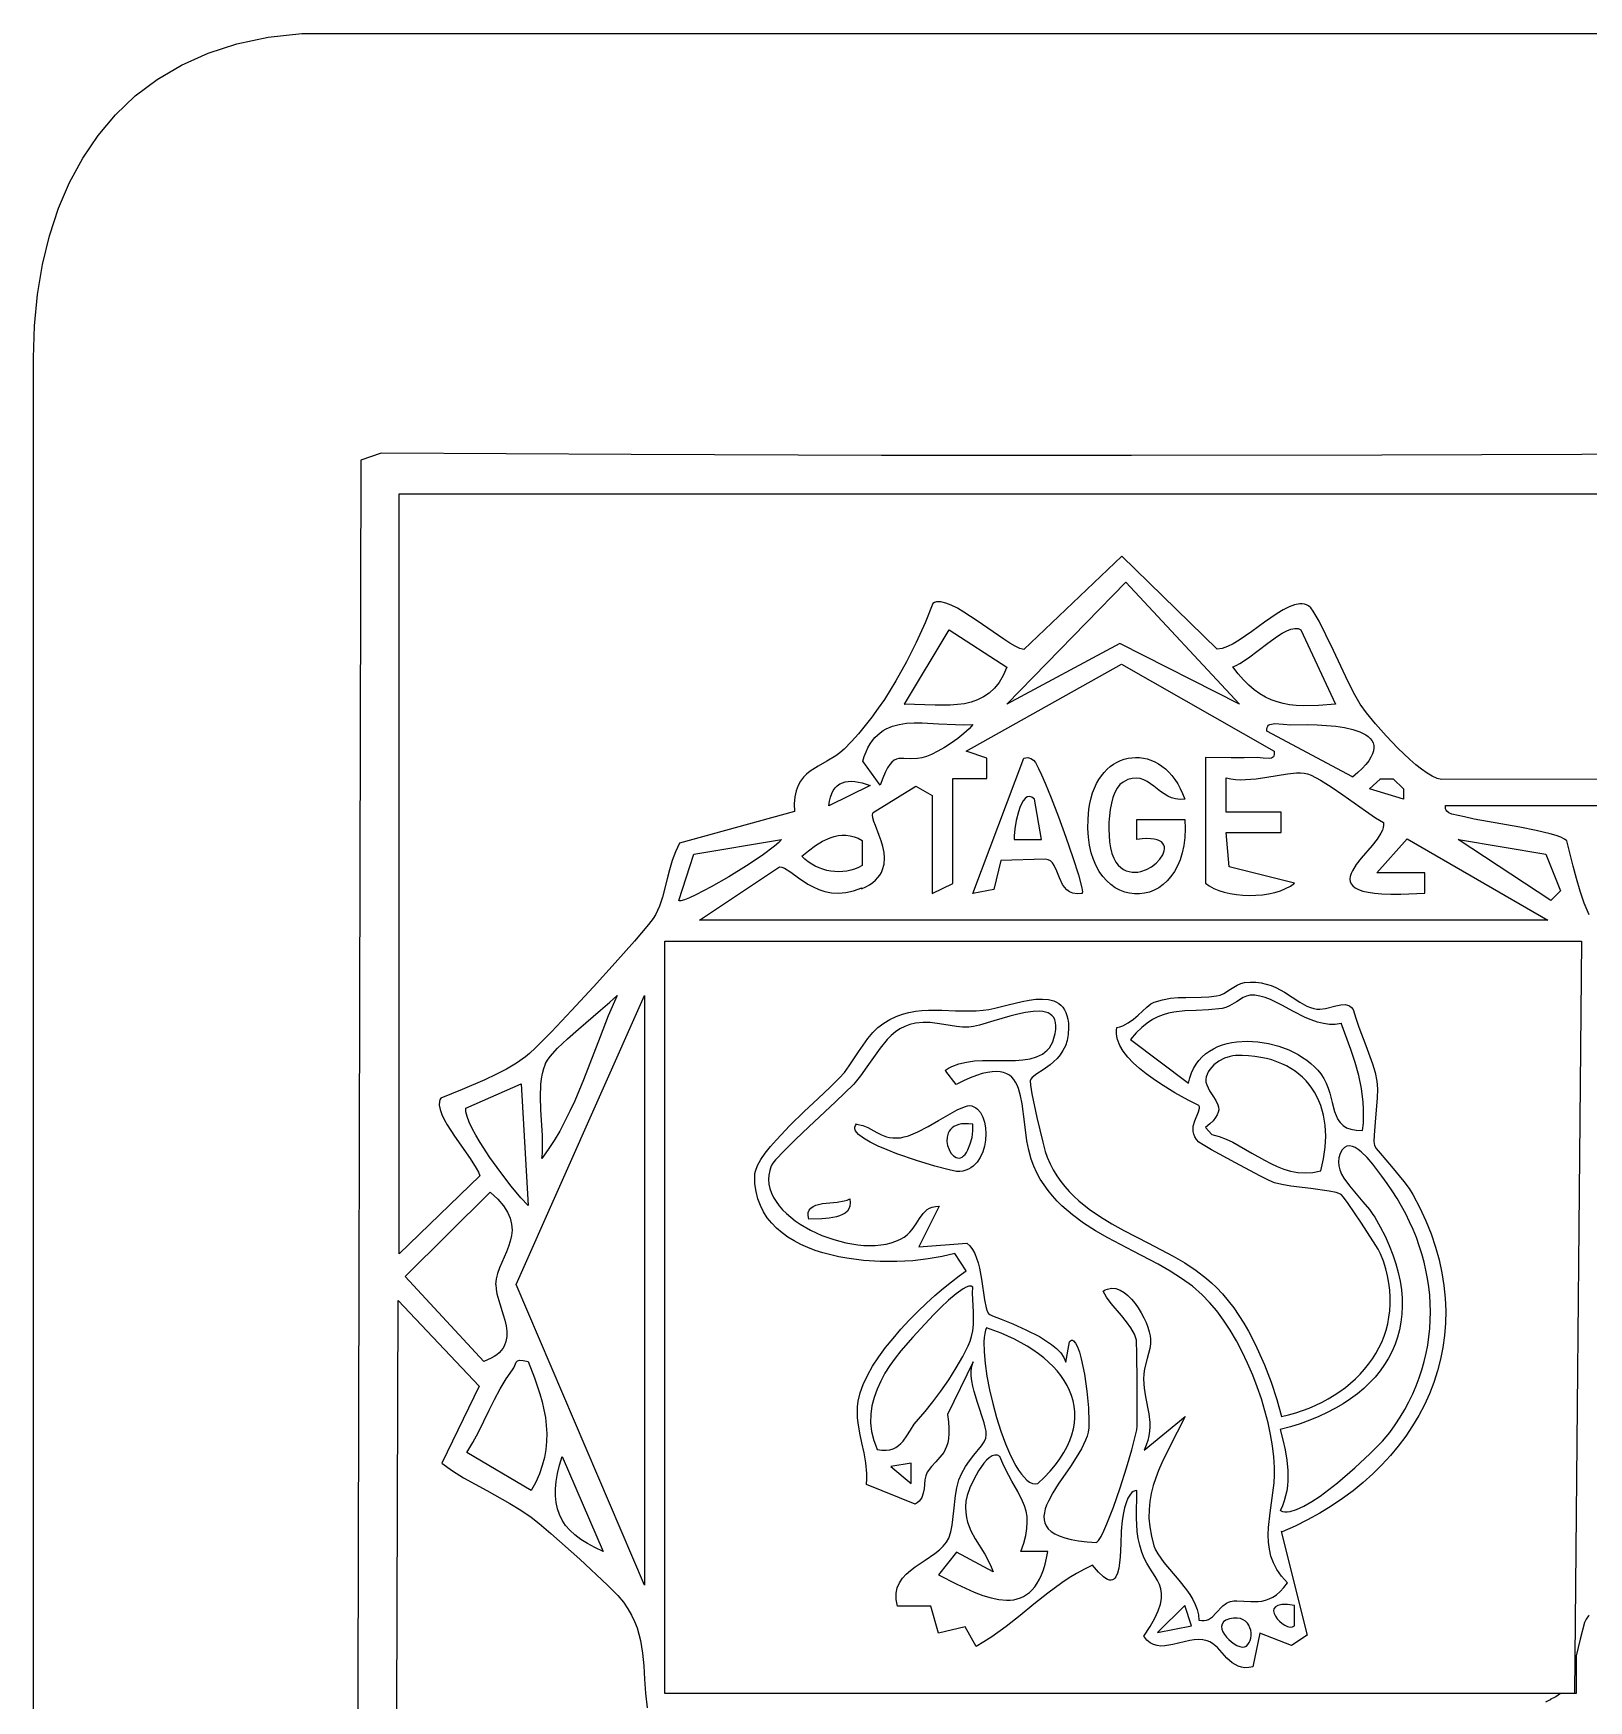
# Model space of a CAD drawing. Header units: millimetres. Extents: x 175 to 239, y 0 to 181.
# Drawn here: x 175.3 to 188.81, y 166.72 to 181.21 of the extents above; entities that cross this region are included whole.
import ezdxf

# ---------------------------------------------------------------- set-up
doc = ezdxf.new("R2010")
doc.units = ezdxf.units.MM
doc.layers.get('0').update_dxf_attribs({"linetype": 'CONTINUOUS'})

msp = doc.modelspace()

# ---------------------------------------------------------------- linework, layer by layer
at = {"color": 1}
for points in [[(175.300006, 94.540355), (175.300006, 178.388355), (175.309595, 178.667118), (175.335938, 178.937523), (175.379334, 179.19843), (175.440084, 179.448699), (175.518489, 179.68719), (175.614848, 179.912765), (175.729462, 180.124283), (175.862631, 180.320605), (176.014656, 180.500591), (176.185836, 180.663101), (176.376473, 180.806996), (176.586866, 180.931136), (176.817315, 181.034382), (177.068121, 181.115593), (177.339585, 181.173631), (177.632006, 181.207355), (236.458006, 181.207355)], [(188.812206, 167.462521), (188.808678, 167.458993), (188.789717, 167.43033), (188.773401, 167.399021), (188.7368, 167.254382), (188.702845, 167.109743), (188.702845, 166.781659), (188.565262, 166.781659), (188.52381, 166.752996), (188.477067, 166.732271), (188.480595, 166.732271), (188.435175, 166.708899)]]:
    msp.add_lwpolyline(points, dxfattribs=at)
at = {"color": 5}
for points in [[(235.972501, 129.83415), (235.948399, 136.613855), (235.89449, 150.175746), (235.868156, 156.956939), (235.84455, 163.737636), (235.825409, 170.517341), (235.812469, 177.295558), (235.727803, 177.503697), (213.079452, 177.553086), (210.908383, 177.575451), (208.737009, 177.590286), (206.565356, 177.598579), (204.39345, 177.601317), (202.221317, 177.599487), (200.048982, 177.594076), (195.70381, 177.576458), (191.358143, 177.556359), (187.012186, 177.541676), (184.839164, 177.538833), (182.666147, 177.540305), (180.49316, 177.547079), (178.320231, 177.560142), (178.143842, 177.500169), (177.946286, 95.821468)], [(228.714575, 174.783778), (187.531266, 174.723806), (187.493809, 174.733384), (187.452042, 174.752146), (187.4067, 174.77902), (187.358515, 174.812938), (187.308222, 174.852829), (187.256554, 174.897625), (187.15203, 174.99765), (187.050813, 175.104455), (186.958773, 175.209482), (186.881782, 175.304174), (186.82571, 175.379973), (186.778533, 175.460065), (186.721475, 175.572899), (186.592435, 175.846522), (186.527812, 175.982176), (186.468026, 176.100302), (186.416756, 176.188331), (186.395464, 176.217132), (186.377682, 176.233696), (186.360196, 176.242876), (186.341521, 176.248719), (186.321729, 176.251425), (186.30089, 176.25119), (186.256363, 176.242696), (186.208514, 176.224822), (186.157915, 176.199155), (186.10514, 176.167282), (185.995359, 176.091262), (185.883758, 176.009455), (185.774927, 175.934551), (185.722985, 175.903655), (185.673455, 175.879244), (185.626913, 175.862905), (185.583931, 175.856224), (184.754903, 176.664085), (183.904708, 175.852696), (183.869478, 175.86353), (183.827923, 175.883144), (183.780994, 175.910065), (183.729642, 175.94282), (183.499013, 176.102727), (183.38188, 176.179395), (183.326186, 176.211752), (183.273676, 176.238161), (183.2253, 176.25715), (183.182009, 176.267245), (183.162567, 176.268497), (183.144753, 176.266973), (183.128686, 176.26249), (183.114485, 176.254863), (183.045838, 176.084834), (182.96946, 175.914597), (182.885227, 175.745932), (182.793016, 175.580616), (182.692701, 175.420426), (182.639467, 175.342808), (182.58416, 175.267139), (182.526766, 175.193641), (182.467268, 175.122535), (182.405652, 175.054044), (182.341901, 174.98839), (182.306565, 174.95698), (182.269726, 174.929596), (182.193789, 174.883163), (182.118596, 174.841608), (182.048654, 174.797449), (182.01706, 174.772054), (181.988468, 174.743202), (181.963442, 174.709958), (181.942545, 174.671386), (181.92634, 174.62655), (181.915391, 174.574516), (181.91026, 174.514348), (181.911512, 174.445111), (180.91315, 174.169945), (180.877872, 174.09653), (180.84987, 174.019849), (180.826829, 173.940935), (180.806434, 173.860823), (180.764322, 173.701136), (180.737973, 173.623628), (180.705011, 173.549055), (180.683341, 173.515965), (180.643771, 173.464747), (180.520684, 173.318427), (180.355264, 173.131096), (180.167024, 172.923756), (179.975477, 172.717409), (179.800135, 172.533054), (179.660512, 172.391695), (179.610193, 172.343702), (179.576121, 172.314332), (179.49727, 172.259369), (179.410315, 172.208003), (179.317408, 172.159861), (179.220697, 172.114572), (179.024464, 172.031062), (178.838815, 171.954498), (178.831596, 171.941502), (178.827038, 171.927049), (178.825296, 171.894147), (178.832381, 171.856543), (178.847083, 171.814986), (178.868193, 171.770224), (178.894501, 171.723009), (178.957877, 171.62421), (179.093807, 171.430127), (179.147013, 171.346831), (179.165694, 171.311243), (179.177482, 171.280692), (178.478981, 170.603359), (178.478981, 177.207364), (235.371497, 177.207364)], [(188.815323, 173.547181), (188.771866, 173.650024), (188.735562, 173.75543), (188.704384, 173.862821), (188.676306, 173.971617), (188.62135, 174.191111), (188.601561, 174.206898), (188.569694, 174.222482), (188.527317, 174.237829), (188.475995, 174.252903), (188.352777, 174.282083), (188.212569, 174.309733), (187.931283, 174.359287), (187.815259, 174.380612), (187.732349, 174.39925), (187.677669, 174.41022), (187.620342, 174.423504), (187.596061, 174.434218), (187.577568, 174.449356), (187.571164, 174.458984), (187.567012, 174.470199), (187.565383, 174.48316), (187.566544, 174.498028), (228.506436, 174.498028)], [(178.228509, 96.170718), (178.468398, 170.197664), (179.173954, 169.453302), (178.849398, 168.783024), (178.94019, 168.718297), (179.036646, 168.658118), (179.238777, 168.545781), (179.440246, 168.434766), (179.535875, 168.37624), (179.62551, 168.313829), (179.693344, 168.259142), (179.793796, 168.173324), (180.045757, 167.949145), (180.287796, 167.722981), (180.375845, 167.634683), (180.426316, 167.576523), (180.464116, 167.519481), (180.495879, 167.463317), (180.522186, 167.407835), (180.543615, 167.35284), (180.560744, 167.298133), (180.574152, 167.24352), (180.592122, 167.133786), (180.602154, 167.022069), (180.608879, 166.906796), (180.616926, 166.786397), (180.630927, 166.6593)]]:
    msp.add_lwpolyline(points, dxfattribs=at)
for points in [[(185.777959, 175.379973), (184.737264, 175.905613), (183.756541, 175.379973), (184.790181, 176.438307), (185.777959, 175.379973)], [(182.86754, 175.379973), (183.255596, 176.025557), (183.756541, 175.701001), (183.724929, 175.628757), (183.688528, 175.567545), (183.647671, 175.516493), (183.602697, 175.474727), (183.553939, 175.441374), (183.501734, 175.415561), (183.446419, 175.396414), (183.388329, 175.38306), (183.327799, 175.374626), (183.265166, 175.370237), (183.134935, 175.370107), (182.864012, 175.379973)], [(185.717987, 175.704529), (185.747161, 175.715421), (185.780061, 175.732793), (185.854743, 175.782471), (186.023581, 175.910022), (186.108558, 175.969871), (186.149178, 175.99487), (186.187788, 176.015084), (186.223814, 176.029386), (186.256683, 176.03665), (186.285821, 176.035749), (186.298811, 176.031885), (186.310654, 176.025557), (186.610515, 175.379973), (186.463065, 175.368598), (186.331159, 175.365697), (186.270208, 175.368419), (186.212152, 175.374454), (186.156658, 175.3842), (186.103397, 175.398053), (186.052037, 175.416413), (186.002249, 175.439677), (185.9537, 175.468243), (185.906062, 175.502509), (185.859002, 175.542872), (185.81219, 175.589732), (185.765295, 175.643485), (185.717987, 175.704529)], [(182.493595, 173.774833), (182.530354, 173.792015), (182.562725, 173.810419), (182.590931, 173.829948), (182.615194, 173.850501), (182.635736, 173.87198), (182.65278, 173.894283), (182.666547, 173.917313), (182.67726, 173.94097), (182.690414, 173.989764), (182.694017, 174.039871), (182.689849, 174.090495), (182.679686, 174.14084), (182.665306, 174.190111), (182.648487, 174.23751), (182.614642, 174.323513), (182.601172, 174.360526), (182.592373, 174.392484), (182.590024, 174.418593), (182.591823, 174.429205), (182.595901, 174.438056), (182.966318, 174.667362), (183.107429, 174.586223), (183.107429, 173.7325), (183.287346, 173.820694), (183.287346, 174.734389), (183.58368, 174.734389), (183.58368, 174.910779), (183.403763, 174.970751), (184.751375, 175.725696), (186.07782, 174.970751), (186.079267, 174.940978), (186.076441, 174.930172), (186.071537, 174.921748), (186.056364, 174.911033), (186.035487, 174.90681), (185.983563, 174.909731), (185.929654, 174.914306), (185.817977, 174.911826), (185.70564, 174.912983), (185.481625, 174.914306), (185.481625, 173.824222), (185.514564, 173.799379), (185.553311, 173.777775), (185.59706, 173.759428), (185.645006, 173.744351), (185.696341, 173.732561), (185.75026, 173.724073), (185.805957, 173.718903), (185.862626, 173.717066), (185.91946, 173.718577), (185.975653, 173.723453), (186.030399, 173.731708), (186.082892, 173.743359), (186.132325, 173.75842), (186.177894, 173.776907), (186.21879, 173.798836), (186.254209, 173.824222), (185.686237, 173.965333), (185.661542, 174.265195), (186.137793, 174.265195), (186.137793, 174.441584), (185.661542, 174.441584), (185.661542, 174.737917), (185.700543, 174.729285), (185.741868, 174.724254), (185.785116, 174.722376), (185.829884, 174.7232), (185.922364, 174.731158), (186.016084, 174.744532), (186.194347, 174.77314), (186.272441, 174.781181), (186.307317, 174.782062), (186.338876, 174.780251), (186.366988, 174.774022), (186.400557, 174.761179), (186.48109, 174.718955), (186.574521, 174.660196), (186.674897, 174.591514), (186.872673, 174.450844), (186.958167, 174.392085), (187.026793, 174.349861), (187.028937, 174.328937), (187.025835, 174.306613), (187.01807, 174.283042), (187.006226, 174.258373), (186.972634, 174.206351), (186.929724, 174.151755), (186.834619, 174.039679), (186.791756, 173.984617), (186.758241, 173.931819), (186.746448, 173.906647), (186.738741, 173.882494), (186.735705, 173.859512), (186.737922, 173.837851), (186.745976, 173.817663), (186.76045, 173.799099), (186.781928, 173.78231), (186.810992, 173.767447), (186.848227, 173.754662), (186.894215, 173.744105), (186.949539, 173.735927), (187.014784, 173.730281), (187.090531, 173.727317), (187.177366, 173.727186), (187.386627, 173.736028), (187.386627, 173.912417), (186.970349, 173.912417), (187.234932, 174.20875), (188.455544, 173.503194), (181.086011, 173.503194), (181.780984, 173.965333), (181.800964, 173.963738), (181.82391, 173.954557), (181.87899, 173.918811), (181.946803, 173.868843), (182.027928, 173.815403), (182.073664, 173.790739), (182.122944, 173.769238), (182.175842, 173.752244), (182.232429, 173.741099), (182.292779, 173.737147), (182.356963, 173.741733), (182.425053, 173.756199), (182.497123, 173.781889)], [(183.460207, 175.203584), (183.428023, 175.164696), (183.383974, 175.123327), (183.331409, 175.081297), (183.273676, 175.040424), (183.214124, 175.002528), (183.156102, 174.969428), (183.102957, 174.942942), (183.05804, 174.92489), (183.017092, 174.91324), (182.979988, 174.906603), (182.915827, 174.903613), (182.862579, 174.90641), (182.817269, 174.905487), (182.796661, 174.900659), (182.77692, 174.891334), (182.757676, 174.876326), (182.738556, 174.854444), (182.719187, 174.824501), (182.699199, 174.785308), (182.678218, 174.735676), (182.655873, 174.674417), (182.504179, 174.882556), (182.517905, 174.925609), (182.533247, 174.964917), (182.550147, 175.00064), (182.568547, 175.032942), (182.588389, 175.061982), (182.609614, 175.087924), (182.632165, 175.110927), (182.655984, 175.131155), (182.681011, 175.148767), (182.70719, 175.163926), (182.762768, 175.18753), (182.822253, 175.203259), (182.885179, 175.212404), (182.951082, 175.216257), (183.019497, 175.216111), (183.162, 175.208986), (183.308967, 175.201366), (183.382963, 175.200599), (183.456679, 175.203584)], [(186.758682, 174.748501), (186.01432, 175.143612), (186.013518, 175.161105), (186.016174, 175.17541), (186.02194, 175.186811), (186.030471, 175.195592), (186.04142, 175.202037), (186.054442, 175.20643), (186.085317, 175.210199), (186.156699, 175.205624), (186.222459, 175.200057), (186.372108, 175.202062), (186.452624, 175.199878), (186.533951, 175.19493), (186.613853, 175.186737), (186.69009, 175.174818), (186.760426, 175.158692), (186.822623, 175.137879), (186.874443, 175.111899), (186.895763, 175.096821), (186.913649, 175.08027), (186.927823, 175.062188), (186.938004, 175.042513), (186.943912, 175.021186), (186.945269, 174.998146), (186.941793, 174.973334), (186.933206, 174.946689), (186.919228, 174.918152), (186.89958, 174.887662), (186.87398, 174.855159), (186.842151, 174.820583), (186.803811, 174.783875), (186.758682, 174.744973)], [(184.40918, 173.7325), (184.366546, 173.731139), (184.330708, 173.736992), (184.300853, 173.749088), (184.276172, 173.766455), (184.255852, 173.788121), (184.239082, 173.813115), (184.212947, 173.869201), (184.191278, 173.926941), (184.167582, 173.978563), (184.152947, 173.99965), (184.135371, 174.016293), (184.114043, 174.027521), (184.088152, 174.032361), (183.703624, 174.021778), (183.643652, 173.767778), (183.460207, 173.7325), (183.904708, 174.910779), (183.938139, 174.914258), (183.965121, 174.907526), (183.986811, 174.892609), (184.004367, 174.871532), (184.031708, 174.819001), (184.056402, 174.76614), (184.090371, 174.691918), (184.142282, 174.563954), (184.20461, 174.401262), (184.269833, 174.222861), (184.330425, 174.047768), (184.378863, 173.894998), (184.407623, 173.78357), (184.412272, 173.749302), (184.411753, 173.738569), (184.40918, 173.7325)], [(185.301709, 174.554473), (185.260417, 174.551253), (185.222237, 174.555341), (185.186723, 174.565526), (185.153432, 174.5806), (185.121918, 174.599354), (185.091737, 174.620577), (185.033597, 174.665598), (184.975458, 174.705988), (184.945277, 174.721424), (184.913763, 174.732074), (184.880471, 174.73673), (184.844958, 174.734183), (184.806777, 174.723222), (184.765486, 174.702639), (184.738694, 174.68072), (184.715195, 174.65015), (184.694971, 174.612118), (184.678008, 174.567812), (184.664291, 174.518421), (184.653803, 174.465134), (184.646529, 174.40914), (184.642455, 174.351625), (184.641563, 174.29378), (184.64384, 174.236793), (184.649268, 174.181853), (184.657834, 174.130147), (184.66952, 174.082865), (184.684313, 174.041194), (184.702195, 174.006325), (184.723153, 173.979444), (184.745575, 173.959216), (184.769042, 173.943338), (184.793337, 173.93155), (184.818244, 173.923593), (184.843546, 173.919206), (184.869028, 173.91813), (184.894471, 173.920106), (184.919661, 173.924874), (184.968414, 173.941746), (185.013554, 173.96667), (185.053351, 173.997567), (185.086073, 174.032361), (185.10999, 174.068974), (185.12337, 174.105328), (185.125567, 174.122759), (185.124482, 174.139347), (185.119896, 174.154831), (185.111594, 174.168952), (185.09936, 174.181451), (185.082977, 174.192067), (185.062228, 174.200542), (185.036898, 174.206614), (185.006769, 174.210026), (184.971626, 174.210516), (184.931252, 174.207825), (184.885431, 174.201695), (184.885431, 174.378084), (185.301709, 174.378084), (185.304577, 174.297107), (185.301544, 174.221525), (185.293014, 174.151341), (185.279391, 174.086553), (185.261079, 174.027162), (185.23848, 173.97317), (185.211999, 173.924577), (185.18204, 173.881383), (185.149006, 173.84359), (185.113301, 173.811197), (185.075328, 173.784206), (185.035492, 173.762617), (184.994196, 173.746431), (184.951844, 173.735648), (184.90884, 173.730269), (184.865587, 173.730295), (184.822489, 173.735726), (184.779949, 173.746564), (184.738373, 173.762808), (184.698162, 173.784459), (184.659721, 173.811518), (184.623454, 173.843986), (184.589764, 173.881863), (184.559056, 173.92515), (184.531732, 173.973847), (184.508197, 174.027956), (184.488854, 174.087476), (184.474107, 174.152409), (184.464359, 174.222755), (184.460015, 174.298515), (184.461478, 174.379689), (184.469152, 174.466278), (184.476917, 174.516443), (184.487533, 174.563736), (184.500832, 174.608139), (184.516647, 174.649633), (184.53481, 174.6882), (184.555155, 174.723821), (184.577514, 174.756477), (184.60172, 174.786149), (184.627605, 174.812818), (184.655003, 174.836467), (184.683745, 174.857076), (184.713665, 174.874626), (184.744595, 174.889098), (184.776368, 174.900475), (184.808817, 174.908737), (184.841774, 174.913865), (184.875073, 174.915841), (184.908545, 174.914647), (184.942023, 174.910262), (184.975341, 174.902669), (185.00833, 174.891848), (185.040824, 174.877782), (185.072656, 174.860451), (185.103657, 174.839837), (185.133661, 174.815921), (185.1625, 174.788683), (185.190007, 174.758107), (185.216015, 174.724171), (185.240357, 174.686859), (185.262864, 174.646151), (185.283371, 174.602029), (185.301709, 174.554473)], [(182.567679, 174.670889), (182.211373, 174.4945), (182.216266, 174.535084), (182.224223, 174.570954), (182.235085, 174.602277), (182.24869, 174.629218), (182.26488, 174.651941), (182.283493, 174.670614), (182.304369, 174.6854), (182.327349, 174.696466), (182.352271, 174.703976), (182.378977, 174.708097), (182.407305, 174.708992), (182.437096, 174.706829), (182.500424, 174.693985), (182.567679, 174.670889)], [(186.998571, 174.730862), (187.11146, 174.730862), (187.203182, 174.642667), (187.203182, 174.554473), (186.906849, 174.642667), (186.998571, 174.727334)], [(183.99643, 174.554473), (183.973985, 174.571982), (183.952967, 174.577803), (183.933395, 174.573309), (183.915291, 174.559875), (183.898675, 174.538875), (183.883568, 174.511685), (183.869991, 174.479678), (183.857965, 174.44423), (183.838644, 174.368506), (183.825774, 174.295512), (183.819517, 174.236242), (183.820041, 174.201695), (184.056402, 174.201695), (183.99643, 174.554473)], [(180.906094, 173.672528), (181.036622, 174.074695), (181.798623, 174.201695), (181.77577, 174.176141), (181.739002, 174.143941), (181.63188, 174.064442), (181.493587, 173.972871), (181.340452, 173.878903), (181.188806, 173.79221), (181.054978, 173.722468), (180.999848, 173.696976), (180.955297, 173.679349), (180.923365, 173.670796), (180.91277, 173.670301), (180.906094, 173.672528)], [(182.500651, 174.194639), (182.500651, 173.975917), (182.467811, 173.959581), (182.434223, 173.946268), (182.400045, 173.935942), (182.365438, 173.928567), (182.330562, 173.924107), (182.295578, 173.922525), (182.260646, 173.923785), (182.225925, 173.927851), (182.191577, 173.934687), (182.15776, 173.944256), (182.124637, 173.956523), (182.092366, 173.971452), (182.061107, 173.989005), (182.031022, 174.009148), (182.00227, 174.031844), (181.975012, 174.057056), (182.032324, 174.105218), (182.092862, 174.149991), (182.15621, 174.188645), (182.221956, 174.218452), (182.255599, 174.229185), (182.289687, 174.236683), (182.324167, 174.240605), (182.358989, 174.24061), (182.394099, 174.236357), (182.429448, 174.227505), (182.464982, 174.213713), (182.500651, 174.194639)], [(187.679433, 174.201695), (188.437906, 174.074695), (188.564906, 173.757194), (188.480239, 173.672528), (187.675905, 174.201695)], [(188.74835, 173.31975), (188.688378, 166.782772), (180.78615, 166.782772), (180.78615, 173.31975), (188.74835, 173.31975)], [(180.609761, 172.847027), (180.609761, 167.72469), (179.494982, 170.335247), (180.609761, 172.847027)], [(179.748982, 172.257888), (179.764986, 172.285743), (179.788539, 172.31735), (179.85443, 172.389628), (179.938924, 172.47034), (180.034291, 172.555103), (180.226721, 172.719255), (180.308321, 172.78988), (180.369872, 172.847027), (180.294514, 172.670776), (180.222752, 172.488075), (180.079271, 172.115894), (180.002176, 171.932698), (179.961115, 171.843198), (179.91793, 171.75562), (179.872285, 171.670357), (179.823844, 171.587802), (179.772272, 171.508348), (179.717232, 171.432387), (179.721775, 171.477779), (179.723805, 171.526307), (179.722193, 171.63077), (179.709295, 171.85528), (179.70545, 171.967307), (179.708302, 172.073837), (179.713403, 172.123786), (179.721573, 172.170858), (179.733278, 172.214549), (179.748982, 172.25436)], [(186.137793, 168.190357), (186.363571, 167.290773), (186.229515, 167.19905), (185.954348, 167.308412), (185.894376, 167.015606), (185.858195, 167.007832), (185.824868, 167.006497), (185.794103, 167.010846), (185.765612, 167.020126), (185.739105, 167.033581), (185.714294, 167.050456), (185.668598, 167.091453), (185.584813, 167.181301), (185.542094, 167.218081), (185.519515, 167.231794), (185.495737, 167.241384), (185.457969, 167.248951), (185.420144, 167.251154), (185.382371, 167.248996), (185.344759, 167.243478), (185.19808, 167.20787), (185.128524, 167.195977), (185.095071, 167.195018), (185.062646, 167.19872), (185.031359, 167.208085), (185.001317, 167.224117), (184.972629, 167.247817), (184.945403, 167.280189), (185.000003, 167.364447), (185.041556, 167.438147), (185.071232, 167.502556), (185.090207, 167.558939), (185.099653, 167.608563), (185.100742, 167.652694), (185.094649, 167.692598), (185.082545, 167.72954), (185.065605, 167.764788), (185.045001, 167.799607), (184.997493, 167.873022), (184.972935, 167.91415), (184.949406, 167.959914), (184.928078, 168.011579), (184.910125, 168.070412), (184.897778, 168.129943), (184.889399, 168.189475), (184.881903, 168.308537), (184.885431, 168.546663), (184.869548, 168.544428), (184.854941, 168.53805), (184.841565, 168.528013), (184.829372, 168.514802), (184.80835, 168.480806), (184.791503, 168.439947), (184.77846, 168.396112), (184.768848, 168.353186), (184.75843, 168.285607), (184.750403, 168.193547), (184.746469, 168.083586), (184.741129, 167.970897), (184.736214, 167.918271), (184.728885, 167.870652), (184.718456, 167.829937), (184.704239, 167.798022), (184.695495, 167.785958), (184.685547, 167.776805), (184.674308, 167.7708), (184.661692, 167.768181), (184.647614, 167.769184), (184.631988, 167.774047), (184.614727, 167.783006), (184.595746, 167.7963), (184.55228, 167.836835), (184.500903, 167.897551), (184.430311, 167.86397), (184.362478, 167.827009), (184.297023, 167.787092), (184.233563, 167.744644), (184.111097, 167.653845), (183.99202, 167.558002), (183.873275, 167.460506), (183.7518, 167.364746), (183.624538, 167.274112), (183.557781, 167.231777), (183.48843, 167.191995), (183.393179, 167.361328), (183.163874, 167.308412), (183.096846, 167.541245), (182.807568, 167.541245), (182.799902, 167.57153), (182.795313, 167.600262), (182.793632, 167.62752), (182.79469, 167.653383), (182.804351, 167.701243), (182.822947, 167.744478), (182.849129, 167.783724), (182.881548, 167.819616), (182.918856, 167.85279), (182.959703, 167.883881), (183.046623, 167.942358), (183.131517, 168.000132), (183.169833, 168.030345), (183.203596, 168.062289), (183.231457, 168.096599), (183.252068, 168.133912), (183.269604, 168.187711), (183.281228, 168.245478), (183.294843, 168.370274), (183.309119, 168.503006), (183.32157, 168.570696), (183.340263, 168.638385), (183.364592, 168.698419), (183.395991, 168.754195), (183.431606, 168.805755), (183.468586, 168.853138), (183.535228, 168.935545), (183.559185, 168.970651), (183.573096, 169.001746), (183.57679, 169.029736), (183.575198, 169.061787), (183.569151, 169.097415), (183.559481, 169.136133), (183.501218, 169.312191), (183.471983, 169.406132), (183.460251, 169.45288), (183.451553, 169.498833), (183.446721, 169.543503), (183.446585, 169.586407), (183.45198, 169.627057), (183.463735, 169.664969), (183.241485, 169.206357), (183.249232, 169.143642), (183.252861, 169.088611), (183.252717, 169.040515), (183.249147, 168.998604), (183.242497, 168.96213), (183.233113, 168.930343), (183.221342, 168.902494), (183.20753, 168.877833), (183.175167, 168.835079), (183.138793, 168.796088), (183.10118, 168.754864), (183.065096, 168.705413), (183.052011, 168.674772), (183.045087, 168.639542), (183.037315, 168.562097), (183.030266, 168.52327), (183.016975, 168.486635), (183.007019, 168.469669), (182.99434, 168.453886), (182.978551, 168.439498), (182.959262, 168.426718), (182.535929, 168.599579), (182.539361, 168.648358), (182.539408, 168.695622), (182.531354, 168.786496), (182.515775, 168.873981), (182.496682, 168.959854), (182.478086, 169.045892), (182.463995, 169.133873), (182.459893, 169.179147), (182.458421, 169.225574), (182.460081, 169.273376), (182.465373, 169.322774), (182.481183, 169.394209), (182.50801, 169.469101), (182.544717, 169.546691), (182.590168, 169.626218), (182.643226, 169.706924), (182.702754, 169.788049), (182.767615, 169.868832), (182.836672, 169.948514), (182.908788, 170.026336), (182.982827, 170.101539), (183.057651, 170.173361), (183.132124, 170.241044), (183.205108, 170.303829), (183.275467, 170.360955), (183.342065, 170.411662), (183.403763, 170.455192), (183.304985, 170.606886), (183.195226, 170.579766), (183.072827, 170.558428), (182.940526, 170.543611), (182.801064, 170.536055), (182.657177, 170.536499), (182.511606, 170.545681), (182.36709, 170.56434), (182.296083, 170.577455), (182.226366, 170.593216), (182.158283, 170.611716), (182.092174, 170.633048), (182.028384, 170.657302), (181.967253, 170.684573), (181.909125, 170.714953), (181.854342, 170.748532), (181.803246, 170.785405), (181.756179, 170.825664), (181.713484, 170.8694), (181.675503, 170.916707), (181.642579, 170.967676), (181.615054, 171.0224), (181.59327, 171.080971), (181.57757, 171.143482), (181.568295, 171.210025), (181.565789, 171.280692), (181.567424, 171.300943), (181.572209, 171.322603), (181.590525, 171.369748), (181.619321, 171.421327), (181.657181, 171.476539), (181.702689, 171.534583), (181.754429, 171.594658), (181.870942, 171.717696), (181.995393, 171.839246), (182.116454, 171.9529), (182.222797, 172.05225), (182.303095, 172.130888), (182.345994, 172.18007), (182.387652, 172.235949), (182.468901, 172.357547), (182.55015, 172.475177), (182.591808, 172.526095), (182.634707, 172.568332), (182.687369, 172.608057), (182.740823, 172.640397), (182.79503, 172.666071), (182.849956, 172.685796), (182.905565, 172.700292), (182.961819, 172.710277), (183.018683, 172.716469), (183.07612, 172.719586), (183.192571, 172.719469), (183.310883, 172.715672), (183.430765, 172.713943), (183.491205, 172.715649), (183.55193, 172.720027), (183.599123, 172.726579), (183.651334, 172.737383), (183.766408, 172.766274), (183.888343, 172.795743), (183.949133, 172.807271), (184.008336, 172.814836), (184.064852, 172.817068), (184.11758, 172.812597), (184.16542, 172.800054), (184.187162, 172.790328), (184.20727, 172.77807), (184.225605, 172.763109), (184.24203, 172.745275), (184.256407, 172.724396), (184.2686, 172.7003), (184.278469, 172.672817), (184.285878, 172.641776), (184.290688, 172.607004), (184.292763, 172.568332), (184.289736, 172.509967), (184.279955, 172.457607), (184.264354, 172.410807), (184.243871, 172.369123), (184.219439, 172.332111), (184.191994, 172.299325), (184.162472, 172.270323), (184.131808, 172.244658), (184.070796, 172.201567), (184.016439, 172.166496), (183.976221, 172.13589), (183.963752, 172.12115), (183.957624, 172.106193), (183.960663, 172.067711), (183.973334, 171.994131), (184.017156, 171.786488), (184.068253, 171.572892), (184.090019, 171.49187), (184.105791, 171.44297), (184.131127, 171.386026), (184.159403, 171.332158), (184.190458, 171.281198), (184.22413, 171.232978), (184.26026, 171.187328), (184.298686, 171.144081), (184.339248, 171.103068), (184.381785, 171.06412), (184.472139, 170.991744), (184.568461, 170.925606), (184.669465, 170.864357), (184.773865, 170.806647), (184.987702, 170.696452), (185.199679, 170.584231), (185.301753, 170.52399), (185.399501, 170.459195), (185.491638, 170.388499), (185.535199, 170.350516), (185.576876, 170.310553), (185.62922, 170.254546), (185.679119, 170.195211), (185.726611, 170.132858), (185.77173, 170.067797), (185.814514, 170.000339), (185.854998, 169.930793), (185.893219, 169.859469), (185.929213, 169.786677), (185.994663, 169.637932), (186.051638, 169.487037), (186.100427, 169.336472), (186.14132, 169.188719), (186.203884, 169.20383), (186.265167, 169.221349), (186.325067, 169.241221), (186.383483, 169.263395), (186.440313, 169.287816), (186.495454, 169.314432), (186.548805, 169.34319), (186.600263, 169.374037), (186.649726, 169.406921), (186.697092, 169.441787), (186.74226, 169.478583), (186.785127, 169.517257), (186.82559, 169.557755), (186.863549, 169.600024), (186.898901, 169.644011), (186.931543, 169.689663), (186.961375, 169.736928), (186.988293, 169.785752), (187.012195, 169.836083), (187.032981, 169.887867), (187.050547, 169.941051), (187.064791, 169.995583), (187.075612, 170.051409), (187.082907, 170.108477), (187.086575, 170.166734), (187.086512, 170.226125), (187.082618, 170.2866), (187.07479, 170.348104), (187.062927, 170.410585), (187.046925, 170.47399), (187.026683, 170.538265), (187.002099, 170.603359), (186.98045, 170.643143), (186.940693, 170.708641), (186.831002, 170.879407), (186.72131, 171.040914), (186.681553, 171.094836), (186.659904, 171.118415), (186.641121, 171.12716), (186.616958, 171.134965), (186.555118, 171.14829), (186.395762, 171.169567), (186.223837, 171.190844), (186.146288, 171.20417), (186.081348, 171.22072), (186.034488, 171.241522), (185.954513, 171.281299), (185.741358, 171.39314), (185.534156, 171.506966), (185.461623, 171.549224), (185.425181, 171.573498), (185.404019, 171.596288), (185.389007, 171.619552), (185.379432, 171.643106), (185.374579, 171.666764), (185.373737, 171.690339), (185.376192, 171.713645), (185.388139, 171.758707), (185.42022, 171.83742), (185.428943, 171.868095), (185.428979, 171.880611), (185.425181, 171.890998), (185.331185, 171.939347), (185.215609, 172.003281), (185.089945, 172.080196), (185.026922, 172.122708), (184.965688, 172.167488), (184.907677, 172.214212), (184.854328, 172.262552), (184.807077, 172.312185), (184.76736, 172.362784), (184.736614, 172.414024), (184.716276, 172.465579), (184.710459, 172.491373), (184.707782, 172.517123), (184.708426, 172.54279), (184.712569, 172.568332), (184.738577, 172.574588), (184.763701, 172.583815), (184.811402, 172.609508), (184.855879, 172.642064), (184.897337, 172.678134), (184.972027, 172.747422), (185.005671, 172.773943), (185.037125, 172.790582), (185.108645, 172.810943), (185.178016, 172.823159), (185.245733, 172.82934), (185.312292, 172.831593), (185.443922, 172.83275), (185.509986, 172.835872), (185.576876, 172.843499), (185.610052, 172.851974), (185.641202, 172.865658), (185.699907, 172.901708), (185.75795, 172.937757), (185.788274, 172.951441), (185.820292, 172.959916), (185.871251, 172.964744), (185.919718, 172.963816), (185.96585, 172.957823), (186.0098, 172.947458), (186.051725, 172.933414), (186.09178, 172.916384), (186.166897, 172.876131), (186.301504, 172.790252), (186.363474, 172.755704), (186.393669, 172.742952), (186.423543, 172.734138), (186.449129, 172.729989), (186.474275, 172.72906), (186.523148, 172.734524), (186.614484, 172.758391), (186.656535, 172.767452), (186.695899, 172.768368), (186.714508, 172.764313), (186.732368, 172.756469), (186.749453, 172.744254), (186.765738, 172.727082), (186.787552, 172.650622), (186.814575, 172.572466), (186.875981, 172.413551), (186.933417, 172.255297), (186.95548, 172.177968), (186.970349, 172.102665), (186.974648, 172.035451), (186.972995, 171.956538), (186.959766, 171.785606), (186.946536, 171.633856), (186.944883, 171.578921), (186.949182, 171.545276), (186.965753, 171.518976), (186.999067, 171.477091), (187.096908, 171.362272), (187.204671, 171.232241), (187.250387, 171.171338), (187.284321, 171.118415), (187.34411, 171.003774), (187.396557, 170.889457), (187.44178, 170.775579), (187.4799, 170.662256), (187.511035, 170.549605), (187.535306, 170.437742), (187.552832, 170.326784), (187.563733, 170.216846), (187.568127, 170.108045), (187.566135, 170.000497), (187.557875, 169.894319), (187.543468, 169.789626), (187.523034, 169.686536), (187.49669, 169.585163), (187.464558, 169.485625), (187.426755, 169.388038), (187.383403, 169.292518), (187.334621, 169.199181), (187.280527, 169.108144), (187.221242, 169.019523), (187.156884, 168.933434), (187.087574, 168.849993), (187.013431, 168.769317), (186.934575, 168.691522), (186.851124, 168.616724), (186.763199, 168.54504), (186.670919, 168.476585), (186.574404, 168.411477), (186.473772, 168.349831), (186.369144, 168.291763), (186.260639, 168.23739), (186.148376, 168.186829)], [(186.659904, 172.60361), (186.60921, 172.59557), (186.557798, 172.595845), (186.505859, 172.603323), (186.453584, 172.616894), (186.401164, 172.635447), (186.348791, 172.65787), (186.244949, 172.709884), (186.143587, 172.764048), (186.046236, 172.811474), (185.999542, 172.829882), (185.954424, 172.843272), (185.911073, 172.850533), (185.869681, 172.850555), (185.838675, 172.843093), (185.808827, 172.829884), (185.750619, 172.793669), (185.691087, 172.756793), (185.659585, 172.742758), (185.626264, 172.734138), (185.508952, 172.721749), (185.401479, 172.71705), (185.301447, 172.713178), (185.206459, 172.70327), (185.160107, 172.693908), (185.114116, 172.680463), (185.068188, 172.662079), (185.022022, 172.637896), (184.975318, 172.607057), (184.927778, 172.568704), (184.8791, 172.52198), (184.828986, 172.466027), (185.333459, 172.085026), (185.344387, 172.131576), (185.359164, 172.174692), (185.377567, 172.214433), (185.39937, 172.25086), (185.424352, 172.28403), (185.452289, 172.314005), (185.482956, 172.340843), (185.516132, 172.364603), (185.551591, 172.385345), (185.589111, 172.403129), (185.628468, 172.418014), (185.669438, 172.43006), (185.711799, 172.439325), (185.755326, 172.445869), (185.844987, 172.451034), (185.936632, 172.446028), (186.028473, 172.431328), (186.118722, 172.407408), (186.205592, 172.374745), (186.287294, 172.333814), (186.325649, 172.310396), (186.362041, 172.28509), (186.396247, 172.257954), (186.428044, 172.229049), (186.457208, 172.198433), (186.483515, 172.166165), (186.509649, 172.126242), (186.530527, 172.084902), (186.547178, 172.042715), (186.56063, 172.000249), (186.582052, 171.916754), (186.603019, 171.838964), (186.615903, 171.803629), (186.631758, 171.771426), (186.651613, 171.742923), (186.676496, 171.718688), (186.707435, 171.699291), (186.74546, 171.685299), (186.791597, 171.67728), (186.846877, 171.675804), (186.853032, 171.738702), (186.855772, 171.800468), (186.855318, 171.861211), (186.851893, 171.92104), (186.837017, 172.038387), (186.812922, 172.153377), (186.781385, 172.266879), (186.744185, 172.379761), (186.659904, 172.607138)], [(183.223846, 172.197915), (183.250778, 172.215726), (183.279228, 172.230927), (183.340139, 172.254312), (183.405494, 172.269686), (183.474208, 172.278668), (183.545196, 172.282876), (183.617373, 172.283926), (183.760951, 172.283023), (183.830182, 172.284305), (183.89626, 172.2889), (183.958101, 172.298425), (184.01462, 172.314497), (184.040544, 172.325494), (184.064731, 172.338735), (184.087044, 172.35442), (184.107348, 172.372754), (184.125508, 172.393938), (184.141388, 172.418173), (184.154851, 172.445663), (184.165763, 172.47661), (184.175693, 172.516963), (184.181163, 172.55283), (184.182406, 172.58442), (184.179654, 172.61194), (184.17314, 172.635598), (184.163097, 172.655599), (184.149757, 172.672153), (184.133352, 172.685466), (184.114115, 172.695745), (184.092279, 172.703198), (184.068077, 172.708033), (184.04174, 172.710456), (183.983593, 172.708898), (183.919701, 172.700183), (183.851922, 172.685969), (183.782117, 172.667916), (183.643872, 172.626927), (183.519849, 172.590484), (183.467821, 172.578116), (183.424929, 172.57186), (183.371937, 172.571495), (183.31849, 172.576876), (183.208412, 172.596114), (183.150872, 172.605588), (183.091058, 172.612044), (183.028516, 172.613291), (182.96279, 172.607138), (182.914368, 172.596118), (182.869428, 172.579336), (182.827651, 172.557397), (182.788716, 172.530905), (182.752303, 172.500465), (182.718092, 172.466681), (182.654991, 172.391502), (182.596852, 172.310205), (182.54111, 172.227626), (182.485203, 172.148602), (182.426568, 172.077971), (182.268038, 171.924512), (182.036748, 171.707554), (181.921516, 171.597586), (181.821333, 171.498533), (181.747277, 171.419323), (181.723509, 171.38995), (181.710428, 171.368887), (181.696365, 171.328288), (181.688378, 171.287922), (181.686176, 171.2479), (181.689468, 171.208332), (181.697964, 171.169326), (181.711374, 171.130994), (181.729406, 171.093445), (181.751769, 171.056789), (181.778174, 171.021135), (181.808329, 170.986593), (181.841944, 170.953274), (181.878728, 170.921286), (181.91839, 170.89074), (181.96064, 170.861746), (182.051741, 170.808852), (182.149704, 170.763482), (182.252204, 170.726514), (182.356916, 170.698827), (182.461515, 170.6813), (182.513045, 170.676621), (182.563674, 170.674812), (182.613112, 170.675981), (182.661069, 170.680239), (182.707252, 170.687697), (182.751373, 170.698462), (182.79314, 170.712646), (182.832262, 170.730359), (182.863118, 170.748761), (182.889926, 170.769261), (182.913273, 170.791394), (182.933741, 170.814695), (182.968378, 170.86294), (182.998509, 170.910275), (183.028805, 170.952981), (183.045475, 170.971435), (183.063938, 170.987335), (183.084779, 171.000218), (183.10858, 171.009618), (183.135926, 171.01507), (183.167401, 171.016109), (182.991012, 170.663331), (183.407291, 170.695081), (183.434273, 170.671212), (183.457293, 170.64122), (183.476767, 170.606009), (183.493115, 170.566482), (183.506755, 170.523545), (183.518106, 170.478102), (183.535614, 170.383313), (183.561576, 170.203452), (183.576727, 170.132848), (183.586311, 170.105543), (183.597791, 170.084775), (183.609349, 170.076649), (183.632379, 170.065572), (183.70649, 170.035), (183.80739, 169.993928), (183.922347, 169.943223), (184.038625, 169.883753), (184.093282, 169.851003), (184.143494, 169.816388), (184.187671, 169.780015), (184.22422, 169.741994), (184.25155, 169.702434), (184.26126, 169.68211), (184.268069, 169.661441), (184.299819, 169.83783), (184.308765, 169.847538), (184.317726, 169.852367), (184.326675, 169.852583), (184.335586, 169.848455), (184.353188, 169.828234), (184.37032, 169.793843), (184.386769, 169.747422), (184.402324, 169.69111), (184.429906, 169.557372), (184.451369, 169.409742), (184.465018, 169.265338), (184.469159, 169.141273), (184.467135, 169.092216), (184.462097, 169.054663), (184.452808, 169.01946), (184.439791, 168.983386), (184.404364, 168.909108), (184.359398, 168.832793), (184.308473, 168.755408), (184.203074, 168.601295), (184.155761, 168.526499), (184.116815, 168.454499), (184.101599, 168.41985), (184.089817, 168.386261), (184.081917, 168.353855), (184.078347, 168.322752), (184.079555, 168.293072), (184.085988, 168.264937), (184.098093, 168.238467), (184.116319, 168.213783), (184.141113, 168.191006), (184.172923, 168.170257), (184.212196, 168.151656), (184.25938, 168.135325), (184.314923, 168.121383), (184.379272, 168.109952), (184.452876, 168.101153), (184.53618, 168.095107), (184.553436, 168.113182), (184.574345, 168.147438), (184.598262, 168.195697), (184.62454, 168.255786), (184.681598, 168.402747), (184.740351, 168.570916), (184.795631, 168.742888), (184.84227, 168.90126), (184.875102, 169.028625), (184.884725, 169.075241), (184.888958, 169.10758), (184.889399, 169.496958), (184.886478, 169.73117), (184.881903, 169.851941), (184.87474, 169.879021), (184.864119, 169.906022), (184.834223, 169.959814), (184.795644, 170.013358), (184.751816, 170.066695), (184.662133, 170.172914), (184.623141, 170.225879), (184.592625, 170.278803), (184.61117, 170.289493), (184.629739, 170.297188), (184.666791, 170.304179), (184.703471, 170.300949), (184.739469, 170.28867), (184.774474, 170.268515), (184.808178, 170.241658), (184.840269, 170.209271), (184.870438, 170.172528), (184.898374, 170.132602), (184.923768, 170.090666), (184.946309, 170.047892), (184.965688, 170.005455), (184.981594, 169.964526), (184.993717, 169.92628), (185.001747, 169.891888), (185.005375, 169.862525), (185.004672, 169.821183), (184.99843, 169.779181), (184.976271, 169.693191), (184.952789, 169.604556), (184.944893, 169.559246), (184.941875, 169.513274), (184.947821, 169.434657), (184.960341, 169.359265), (184.989059, 169.212531), (184.997238, 169.138379), (184.998028, 169.100491), (184.995949, 169.061829), (184.990502, 169.022215), (184.981184, 168.981475), (184.967494, 168.939433), (184.948931, 168.895913), (185.305236, 169.188719), (185.167047, 168.916694), (185.103016, 168.786324), (185.074455, 168.721194), (185.049031, 168.655583), (185.027369, 168.589104), (185.010095, 168.521369), (184.997833, 168.45199), (184.991209, 168.380581), (184.990848, 168.306754), (184.997376, 168.23012), (185.011417, 168.150293), (185.033597, 168.066884), (185.047839, 168.031535), (185.067497, 167.995592), (185.119587, 167.92186), (185.250556, 167.766582), (185.315544, 167.684789), (185.344876, 167.642799), (185.370941, 167.60006), (185.392873, 167.556556), (185.409802, 167.512272), (185.420861, 167.467192), (185.425181, 167.421301), (185.448619, 167.416496), (185.47014, 167.416264), (185.489976, 167.420053), (185.508359, 167.427309), (185.541701, 167.450012), (185.572025, 167.47995), (185.63106, 167.543836), (185.663492, 167.568937), (185.681251, 167.577842), (185.700348, 167.583578), (185.727327, 167.587339), (185.755283, 167.588526), (185.813733, 167.586114), (185.874911, 167.582214), (185.938032, 167.582697), (185.970076, 167.586416), (186.002311, 167.593431), (186.034639, 167.604478), (186.066961, 167.620289), (186.099181, 167.641599), (186.131199, 167.669141), (186.162917, 167.703649), (186.194237, 167.745856), (186.143127, 167.802028), (186.102859, 167.859372), (186.072369, 167.917823), (186.05059, 167.977312), (186.03646, 168.037772), (186.028914, 168.099137), (186.026886, 168.16134), (186.029313, 168.224312), (186.043273, 168.352297), (186.062276, 168.482556), (186.077807, 168.614552), (186.081608, 168.681033), (186.081348, 168.747746), (186.075226, 168.838843), (186.063627, 168.934291), (186.046777, 169.033233), (186.024904, 169.13481), (185.998235, 169.238164), (185.966998, 169.342439), (185.931421, 169.446775), (185.89173, 169.550316), (185.848153, 169.652203), (185.800917, 169.751579), (185.75025, 169.847585), (185.696379, 169.939364), (185.639532, 170.026058), (185.579935, 170.10681), (185.517816, 170.18076), (185.453403, 170.247053), (185.367697, 170.321018), (185.274265, 170.388984), (185.17456, 170.452226), (185.070033, 170.512022), (184.852323, 170.626379), (184.632753, 170.742265), (184.525901, 170.803973), (184.42294, 170.869892), (184.325322, 170.941299), (184.2345, 171.019471), (184.192091, 171.061493), (184.151925, 171.105684), (184.114185, 171.152205), (184.07905, 171.201214), (184.046704, 171.252872), (184.017327, 171.307338), (183.991101, 171.364771), (183.968208, 171.425331), (183.946034, 171.503508), (183.929891, 171.58475), (183.908401, 171.749501), (183.889143, 171.905737), (183.87579, 171.976333), (183.857524, 172.039606), (183.845977, 172.067956), (183.832518, 172.093826), (183.816918, 172.117), (183.79895, 172.137261), (183.778385, 172.154393), (183.754995, 172.16818), (183.728552, 172.178405), (183.698829, 172.184852), (183.665596, 172.187304), (183.628627, 172.185545), (183.587693, 172.179359), (183.542566, 172.168529), (183.493018, 172.152838), (183.438821, 172.132072), (183.379747, 172.106012), (183.315568, 172.074443), (183.227374, 172.19086)], [(186.483515, 171.323026), (186.507674, 171.427489), (186.522004, 171.528857), (186.526598, 171.626597), (186.521549, 171.720177), (186.50695, 171.809065), (186.482895, 171.892728), (186.46735, 171.932434), (186.449476, 171.970634), (186.429284, 172.007263), (186.406786, 172.042252), (186.381993, 172.075536), (186.354918, 172.107048), (186.325572, 172.136722), (186.293966, 172.164491), (186.260112, 172.190288), (186.224022, 172.214048), (186.185707, 172.235703), (186.145179, 172.255187), (186.10245, 172.272433), (186.05753, 172.287375), (186.010433, 172.299947), (185.961169, 172.310081), (185.909751, 172.317711), (185.856189, 172.322772), (185.800495, 172.325195), (185.742681, 172.324915), (185.719598, 172.323419), (185.695601, 172.319066), (185.646494, 172.302591), (185.598628, 172.277104), (185.555268, 172.244217), (185.51968, 172.205543), (185.505821, 172.184539), (185.49513, 172.162693), (185.488015, 172.140206), (185.484885, 172.117279), (185.486146, 172.094115), (185.492209, 172.070915), (185.516063, 172.020562), (185.544133, 171.976327), (185.570716, 171.93573), (185.590105, 171.89629), (185.595319, 171.876229), (185.596595, 171.855528), (185.593221, 171.833875), (185.584482, 171.810962), (185.569667, 171.786478), (185.548061, 171.760112), (185.518951, 171.731556), (185.481625, 171.700498), (185.53807, 171.640526), (185.600274, 171.622), (185.660157, 171.598813), (185.718129, 171.571926), (185.774597, 171.542299), (185.884654, 171.478675), (185.993595, 171.41563), (186.048667, 171.386727), (186.104685, 171.360853), (186.162057, 171.338968), (186.221192, 171.322034), (186.282496, 171.311011), (186.34638, 171.306861), (186.41325, 171.310546), (186.483515, 171.323026)], [(179.057537, 171.869832), (179.537315, 172.081499), (179.597288, 171.023164), (179.533581, 171.090943), (179.451436, 171.189687), (179.359535, 171.309349), (179.266558, 171.439884), (179.181189, 171.571245), (179.144069, 171.634097), (179.112108, 171.693388), (179.086388, 171.747862), (179.067997, 171.796265), (179.058018, 171.83734), (179.057537, 171.869832)], [(182.451262, 171.728721), (182.505109, 171.718799), (182.549985, 171.701601), (182.62721, 171.657283), (182.666753, 171.636116), (182.711711, 171.61958), (182.737346, 171.613978), (182.765682, 171.61065), (182.797171, 171.609968), (182.832262, 171.612304), (182.865391, 171.618418), (182.902163, 171.629633), (182.984012, 171.664283), (183.072558, 171.710096), (183.162551, 171.760912), (183.325876, 171.852909), (183.388708, 171.881772), (183.413119, 171.889225), (183.431985, 171.890998), (183.451165, 171.887757), (183.46901, 171.88148), (183.485505, 171.872376), (183.500639, 171.860654), (183.52677, 171.830196), (183.547299, 171.79178), (183.562124, 171.747079), (183.571139, 171.69777), (183.574243, 171.645525), (183.571332, 171.592019), (183.562303, 171.538927), (183.547051, 171.487922), (183.525475, 171.440679), (183.497469, 171.398873), (183.462932, 171.364177), (183.443182, 171.350019), (183.42176, 171.338267), (183.398653, 171.329129), (183.373849, 171.322816), (183.347334, 171.319535), (183.319096, 171.319498), (183.254314, 171.332314), (183.130911, 171.365139), (182.971954, 171.413508), (182.800512, 171.472956), (182.717318, 171.50544), (182.639654, 171.53902), (182.570402, 171.573136), (182.512447, 171.607233), (182.468672, 171.64075), (182.453003, 171.657117), (182.44196, 171.67313), (182.435904, 171.68872), (182.435196, 171.703816), (182.440195, 171.718349), (182.451262, 171.732248)], [(183.460207, 171.728721), (183.424352, 171.732929), (183.3921, 171.733821), (183.363315, 171.731656), (183.337858, 171.726695), (183.315592, 171.719196), (183.29638, 171.709419), (183.280083, 171.697625), (183.266565, 171.684072), (183.255688, 171.669021), (183.247313, 171.65273), (183.237523, 171.617471), (183.236094, 171.580373), (183.241926, 171.543512), (183.253917, 171.508966), (183.270968, 171.478813), (183.291977, 171.45513), (183.315844, 171.439994), (183.328505, 171.43628), (183.341468, 171.435482), (183.354594, 171.43786), (183.367748, 171.443673), (183.38079, 171.453181), (183.393583, 171.466643), (183.405991, 171.48432), (183.417874, 171.50647), (183.438875, 171.560049), (183.453593, 171.61495), (183.461034, 171.671174), (183.460207, 171.728721)], [(186.134265, 168.373801), (186.150964, 168.365091), (186.170502, 168.360634), (186.192678, 168.360197), (186.217292, 168.363549), (186.273032, 168.380685), (186.33612, 168.410182), (186.404955, 168.450179), (186.477934, 168.498817), (186.553456, 168.554235), (186.629918, 168.614572), (186.779256, 168.742565), (186.913133, 168.867911), (187.018732, 168.975729), (187.083238, 169.051135), (187.129813, 169.116453), (187.172983, 169.182717), (187.212773, 169.24986), (187.249209, 169.317813), (187.282317, 169.386511), (187.312123, 169.455886), (187.338653, 169.525871), (187.361932, 169.596398), (187.381987, 169.6674), (187.398843, 169.738811), (187.412526, 169.810563), (187.423062, 169.882589), (187.430477, 169.954821), (187.434796, 170.027193), (187.436046, 170.099638), (187.434252, 170.172087), (187.42944, 170.244475), (187.421636, 170.316733), (187.410866, 170.388795), (187.397155, 170.460594), (187.38053, 170.532061), (187.361016, 170.603131), (187.338639, 170.673736), (187.313425, 170.743808), (187.2854, 170.813281), (187.25459, 170.882088), (187.22102, 170.95016), (187.184717, 171.017432), (187.145705, 171.083835), (187.104012, 171.149303), (187.059662, 171.213769), (187.012682, 171.277165), (186.934134, 171.381455), (186.885496, 171.438891), (186.834088, 171.489713), (186.80816, 171.510267), (186.782515, 171.526314), (186.757481, 171.536904), (186.733381, 171.541087), (186.710543, 171.53791), (186.689291, 171.526424), (186.669951, 171.505678), (186.652849, 171.47472), (186.641101, 171.438502), (186.637084, 171.402594), (186.640012, 171.366975), (186.6491, 171.331625), (186.663563, 171.296523), (186.682614, 171.261648), (186.731342, 171.192498), (186.849302, 171.056017), (186.905967, 170.988355), (186.930971, 170.954597), (186.95271, 170.920859), (186.999653, 170.83774), (187.041302, 170.755767), (187.07772, 170.674989), (187.108966, 170.595456), (187.135101, 170.517217), (187.156186, 170.440322), (187.172282, 170.364821), (187.183449, 170.290764), (187.189748, 170.218201), (187.19124, 170.14718), (187.187985, 170.077753), (187.180045, 170.009968), (187.16748, 169.943876), (187.15035, 169.879525), (187.128717, 169.816967), (187.102641, 169.75625), (187.072182, 169.697425), (187.037403, 169.640541), (186.998362, 169.585647), (186.955122, 169.532794), (186.907742, 169.482032), (186.856283, 169.433409), (186.800807, 169.386977), (186.741374, 169.342783), (186.678044, 169.300879), (186.610879, 169.261315), (186.539938, 169.224138), (186.465284, 169.189401), (186.386976, 169.157151), (186.305075, 169.12744), (186.219642, 169.100316), (186.130737, 169.07583), (186.153599, 168.988069), (186.173401, 168.899606), (186.188408, 168.810729), (186.196883, 168.721729), (186.19709, 168.632893), (186.19355, 168.588628), (186.187292, 168.544513), (186.178099, 168.500583), (186.165753, 168.456876), (186.150038, 168.413428), (186.130737, 168.370274)], [(179.318593, 170.335247), (179.319885, 170.297219), (179.326779, 170.256244), (179.351666, 170.167567), (179.381845, 170.073434), (179.395353, 170.025638), (179.405906, 169.978059), (179.412076, 169.931225), (179.412437, 169.885662), (179.405565, 169.841897), (179.390031, 169.800458), (179.37857, 169.780775), (179.364409, 169.761871), (179.34737, 169.743812), (179.327275, 169.726664), (179.303944, 169.710492), (179.2772, 169.695363), (179.21276, 169.668497), (178.52837, 170.405803), (179.269204, 171.139581), (179.333824, 171.078846), (179.383168, 171.020808), (179.418745, 170.965189), (179.442065, 170.911709), (179.454636, 170.860089), (179.457968, 170.810051), (179.453568, 170.761315), (179.442947, 170.713602), (179.427613, 170.666633), (179.409075, 170.620129), (179.368423, 170.527401), (179.349327, 170.480618), (179.333062, 170.433184), (179.321139, 170.38482), (179.315065, 170.335247)], [(182.39129, 171.079609), (182.395621, 171.046893), (182.393198, 171.018638), (182.384709, 170.994506), (182.37084, 170.974161), (182.352278, 170.957269), (182.329712, 170.943493), (182.303828, 170.932497), (182.275314, 170.923946), (182.213144, 170.912832), (182.1487, 170.907464), (182.034984, 170.90322), (182.029645, 170.935354), (182.031628, 170.962021), (182.040154, 170.983789), (182.054442, 171.001226), (182.073711, 171.014901), (182.097182, 171.025383), (182.153606, 171.039039), (182.282535, 171.05304), (182.342555, 171.06248), (182.368724, 171.069799), (182.39129, 171.079609)], [(183.460207, 170.314081), (183.446231, 170.322141), (183.427272, 170.321846), (183.404056, 170.314181), (183.377304, 170.300135), (183.316092, 170.256844), (183.249422, 170.199869), (183.183084, 170.137106), (183.122863, 170.076451), (183.043929, 169.993053), (182.93822, 169.880377), (182.834577, 169.759723), (182.785624, 169.696598), (182.739699, 169.63171), (182.69764, 169.565138), (182.660283, 169.496958), (182.628466, 169.427249), (182.603026, 169.356088), (182.584799, 169.283553), (182.574624, 169.20972), (182.573337, 169.134668), (182.581776, 169.058473), (182.600778, 168.981214), (182.614501, 168.94221), (182.631179, 168.902968), (182.671767, 168.897142), (182.707839, 168.89654), (182.739839, 168.900682), (182.768211, 168.909087), (182.7934, 168.921275), (182.81585, 168.936765), (182.836005, 168.955076), (182.854311, 168.975729), (182.88715, 169.022134), (182.917921, 169.072136), (182.950181, 169.121891), (182.987485, 169.167552), (183.046554, 169.233918), (183.112776, 169.31616), (183.182388, 169.409646), (183.251627, 169.509747), (183.316733, 169.611832), (183.373942, 169.711271), (183.419493, 169.803434), (183.436721, 169.845341), (183.449624, 169.883691), (183.460786, 169.93503), (183.46616, 169.988147), (183.467235, 170.042503), (183.465499, 170.097563), (183.459546, 170.207641), (183.458306, 170.261584), (183.460207, 170.314081)], [(183.580152, 169.961303), (183.570794, 169.938613), (183.563827, 169.91051), (183.559163, 169.877406), (183.556711, 169.839718), (183.558091, 169.752245), (183.567253, 169.651409), (183.583485, 169.540527), (183.606073, 169.422916), (183.634304, 169.301895), (183.667464, 169.180781), (183.704842, 169.062892), (183.745723, 168.951544), (183.789395, 168.850057), (183.835144, 168.761747), (183.858575, 168.72357), (183.882258, 168.689932), (183.906103, 168.661247), (183.930022, 168.63793), (183.953926, 168.620396), (183.977725, 168.609058), (184.00133, 168.604333), (184.024652, 168.606635), (184.081519, 168.661083), (184.132483, 168.715254), (184.177679, 168.769096), (184.21724, 168.82256), (184.2513, 168.875595), (184.279993, 168.92815), (184.303453, 168.980176), (184.321813, 169.031622), (184.335206, 169.082438), (184.343767, 169.132572), (184.34763, 169.181975), (184.346927, 169.230597), (184.341794, 169.278387), (184.332362, 169.325294), (184.318767, 169.371269), (184.301142, 169.41626), (184.27962, 169.460218), (184.254336, 169.503092), (184.225423, 169.544832), (184.193014, 169.585387), (184.157244, 169.624707), (184.118246, 169.662742), (184.076154, 169.69944), (184.031101, 169.734753), (183.983222, 169.768629), (183.93265, 169.801018), (183.823961, 169.861133), (183.706105, 169.914696), (183.580152, 169.961303)], [(179.62551, 168.546663), (179.064593, 168.878274), (179.116738, 168.96374), (179.165576, 169.054663), (179.258621, 169.244281), (179.305474, 169.338677), (179.354312, 169.429931), (179.406457, 169.515893), (179.463232, 169.594413), (179.474635, 169.613224), (179.481698, 169.631786), (179.494541, 169.663205), (179.506192, 169.673582), (179.525244, 169.678749), (179.55463, 169.677468), (179.597288, 169.668497), (179.653339, 169.526097), (179.70042, 169.38655), (179.719653, 169.317497), (179.735512, 169.248739), (179.747619, 169.180136), (179.755597, 169.111548), (179.759069, 169.042837), (179.757657, 168.973862), (179.750985, 168.904483), (179.738674, 168.834563), (179.720349, 168.76396), (179.695631, 168.692535), (179.664144, 168.620149), (179.62551, 168.546663)], [(180.249927, 168.017495), (180.177596, 168.050641), (180.11264, 168.085378), (180.054908, 168.121892), (180.00425, 168.160371), (179.960517, 168.200999), (179.923559, 168.243962), (179.893226, 168.289448), (179.869368, 168.337642), (179.851835, 168.388729), (179.840477, 168.442896), (179.835145, 168.500329), (179.835688, 168.561215), (179.841958, 168.625738), (179.853803, 168.694085), (179.871074, 168.766443), (179.893621, 168.842996), (180.249927, 168.017495)], [(182.923985, 168.783024), (182.747596, 168.754802), (182.923985, 168.606635), (182.923985, 168.783024)], [(183.696569, 168.842996), (183.674753, 168.853676), (183.651858, 168.854682), (183.628208, 168.847089), (183.60413, 168.831972), (183.579948, 168.810405), (183.555988, 168.783465), (183.510037, 168.71776), (183.468882, 168.643456), (183.435127, 168.569152), (183.411376, 168.503447), (183.400235, 168.45494), (183.397425, 168.404057), (183.39925, 168.356941), (183.405219, 168.313143), (183.414842, 168.272212), (183.427628, 168.2337), (183.443085, 168.197157), (183.480051, 168.12818), (183.564442, 167.994069), (183.604013, 167.921742), (183.621423, 167.882688), (183.636596, 167.841106), (183.319096, 168.01044), (183.163874, 167.812884), (183.32055, 167.733557), (183.397666, 167.696837), (183.473381, 167.66378), (183.547257, 167.635664), (183.618854, 167.613764), (183.687733, 167.599358), (183.753454, 167.593721), (183.784993, 167.59459), (183.815579, 167.59813), (183.845155, 167.6045), (183.873667, 167.613861), (183.901061, 167.626371), (183.927281, 167.642191), (183.952272, 167.661479), (183.97598, 167.684396), (183.998349, 167.7111), (184.019325, 167.741752), (184.038853, 167.776511), (184.056878, 167.815537), (184.073344, 167.858989), (184.088198, 167.907026), (184.101384, 167.959808), (184.112847, 168.017495), (183.876485, 168.017495), (183.902564, 168.090445), (183.92041, 168.156423), (183.930722, 168.216313), (183.934198, 168.271), (183.931534, 168.321366), (183.923428, 168.368296), (183.910579, 168.412673), (183.893683, 168.455381), (183.850544, 168.539324), (183.799591, 168.627195), (183.746405, 168.726063), (183.72072, 168.781829), (183.696569, 168.842996)], [(185.301709, 167.548301), (185.065347, 167.311939), (185.361681, 167.371912), (185.301709, 167.548301)], [(186.254209, 167.548301), (186.192934, 167.555932), (186.145834, 167.55577), (186.111621, 167.548952), (186.08901, 167.536615), (186.076714, 167.519896), (186.073445, 167.499931), (186.077918, 167.477859), (186.088845, 167.454814), (186.104939, 167.431936), (186.124915, 167.410359), (186.147485, 167.391221), (186.171362, 167.37566), (186.195259, 167.364811), (186.217891, 167.359812), (186.23797, 167.3618), (186.254209, 167.371912), (186.254209, 167.548301)], [(185.837931, 167.195523), (185.850724, 167.208603), (185.861227, 167.224923), (185.869302, 167.243838), (185.874808, 167.2647), (185.877606, 167.286865), (185.877557, 167.309686), (185.874521, 167.332518), (185.868358, 167.354714), (185.85893, 167.375628), (185.846096, 167.394615), (185.829717, 167.411028), (185.809654, 167.424222), (185.785767, 167.43355), (185.757915, 167.438368), (185.725961, 167.438027), (185.689765, 167.431884), (185.659182, 167.420432), (185.638253, 167.405088), (185.626047, 167.386592), (185.621634, 167.365683), (185.624084, 167.343099), (185.632466, 167.319581), (185.64585, 167.295865), (185.663306, 167.272693), (185.683904, 167.250802), (185.706714, 167.230931), (185.730806, 167.21382), (185.755249, 167.200208), (185.779113, 167.190833), (185.801468, 167.186434), (185.821385, 167.187751), (185.837931, 167.195523)]]:
    msp.add_lwpolyline(points, close=True, dxfattribs=at)

doc.saveas('drawing.dxf')
